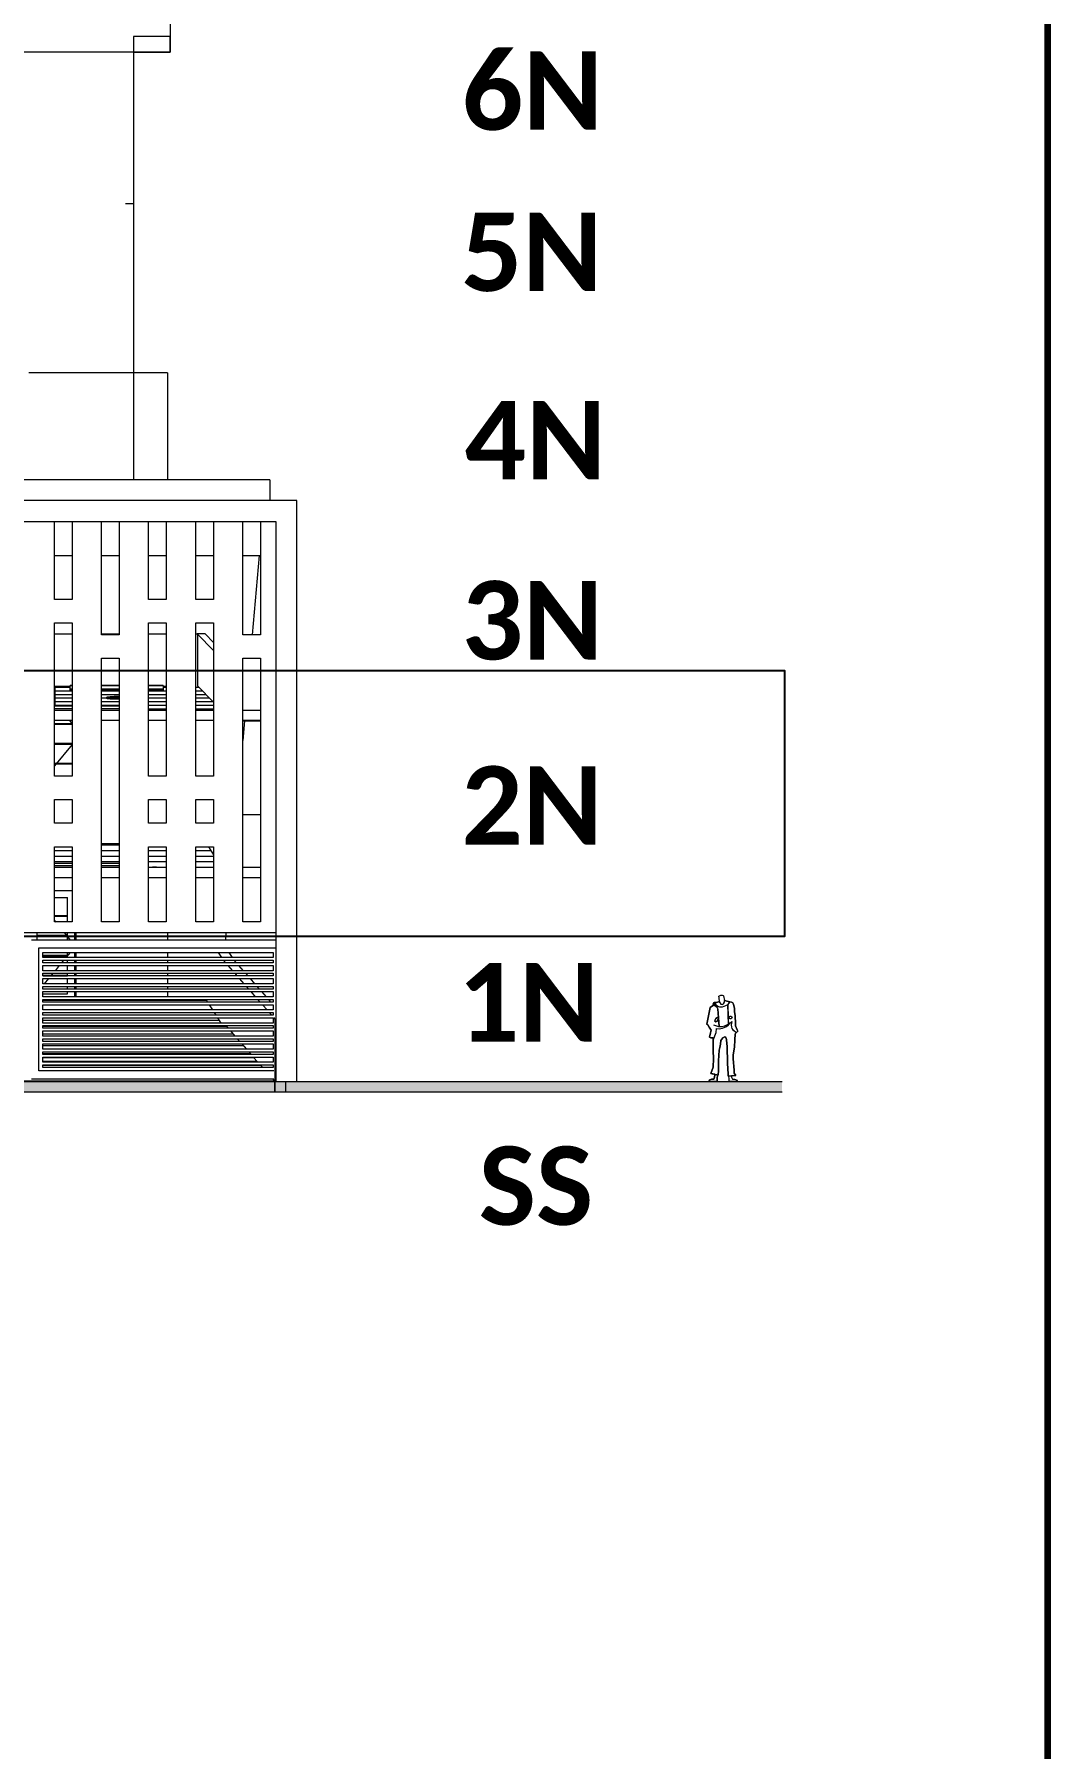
# Model space of a CAD drawing. Header units: metres. Extents: x -144 to 1000, y -717 to 29.
# Drawn here: x 300.83 to 304.91, y -562.42 to -555.5 of the extents above; entities that cross this region are included whole.
import ezdxf

# ---------------------------------------------------------------- set-up
doc = ezdxf.new("R2010")
doc.units = ezdxf.units.M
doc.linetypes.add('Trazo', pattern=[0.45, 0.225, -0.225])
doc.layers.get('0').update_dxf_attribs({"color": 1})
for name, color, linetype, lineweight in [('A-DETL-GENF', 1, 'Continuous', 9), ('A-DETL-THIN', 1, 'Continuous', 9), ('A-DETL-WIDE', 1, 'Continuous', 100), ('A-DOOR', 1, 'Continuous', 9), ('A-DOOR-HDLN', 1, 'Trazo', 20), ('A-FLOR', 2, 'Continuous', 9), ('A-FLOR-HRAL', 1, 'Continuous', 9), ('A-FLOR-PATT', 8, 'Continuous', 50), ('A-WALL', 4, 'Continuous', 9), ('C-PRKG', 2, 'Continuous', 9), ('G-ANNO-TEXT', 2, 'Continuous', 9), ('G-IMPT', 1, 'Continuous', 9)]:
    doc.layers.add(name, color=color, linetype=linetype, lineweight=lineweight)
doc.styles.add('Calibri_B_7', font='calibrib.ttf', dxfattribs={"width": 0.8, "height": 0.18})

# ---------------------------------------------------------------- blocks, each defined once
blk = doc.blocks.new('A$C4d52d4f2')
at = {"layer": 'A-DETL-GENF', "lineweight": 9}
blk.add_hatch(color=256, dxfattribs=at).paths.add_polyline_path([(-0.503286, -0.294918), (-0.415907, -0.294918), (-0.415907, -0.294494), (-0.507513, -0.294494), (-0.507513, -0.294918)])
for p, q in [((-0.418832, -0.291483), (-0.418961, -0.292156)), ((-0.418691, -0.291384), (-0.418832, -0.291483)), ((-0.418686, -0.291314), (-0.41871, -0.291343)), ((-0.41871, -0.291343), (-0.418691, -0.291384)), ((-0.418662, -0.291284), (-0.418686, -0.291314)), ((-0.418686, -0.291314), (-0.418671, -0.291349)), ((-0.418671, -0.291349), (-0.41862, -0.291416)), ((-0.418568, -0.291284), (-0.418662, -0.291284)), ((-0.418662, -0.291284), (-0.418603, -0.291343)), ((-0.41862, -0.291416), (-0.418546, -0.291473)), ((-0.418603, -0.291343), (-0.41855, -0.291403)), ((-0.41845, -0.29124), (-0.418568, -0.291284)), ((-0.418528, -0.291494), (-0.418559, -0.291464)), ((-0.41855, -0.291403), (-0.418483, -0.291442)), ((-0.418511, -0.291543), (-0.418528, -0.291494)), ((-0.41851, -0.291559), (-0.418511, -0.291543)), ((-0.41851, -0.291559), (-0.418462, -0.292251)), ((-0.418483, -0.291442), (-0.418442, -0.291461)), ((-0.418431, -0.291289), (-0.41845, -0.29124)), ((-0.418442, -0.291461), (-0.418382, -0.291457)), ((-0.41825, -0.291205), (-0.418252, -0.29127)), ((-0.418027, -0.29125), (-0.41825, -0.291205)), ((-0.418027, -0.291249), (-0.418102, -0.291366)), ((-0.418102, -0.291366), (-0.418092, -0.291902)), ((-0.417956, -0.291262), (-0.418027, -0.291249)), ((-0.417906, -0.291291), (-0.417956, -0.291262)), ((-0.417876, -0.291343), (-0.417906, -0.291291)), ((-0.417844, -0.291531), (-0.417876, -0.291343)), ((-0.417836, -0.291647), (-0.417844, -0.291531)), ((-0.418961, -0.292156), (-0.418923, -0.292194)), ((-0.418923, -0.292194), (-0.418861, -0.292286)), ((-0.418861, -0.292286), (-0.41879, -0.292409)), ((-0.418639, -0.292041), (-0.418624, -0.291981)), ((-0.418598, -0.292061), (-0.418639, -0.292041)), ((-0.418624, -0.291981), (-0.418595, -0.291932)), ((-0.418535, -0.292035), (-0.418598, -0.292061)), ((-0.418595, -0.291932), (-0.418533, -0.291892)), ((-0.418482, -0.291962), (-0.418535, -0.292035)), ((-0.418533, -0.291892), (-0.418486, -0.291909)), ((-0.418328, -0.29233), (-0.418168, -0.292258)), ((-0.418207, -0.292221), (-0.418236, -0.292232)), ((-0.418168, -0.292258), (-0.418084, -0.292194)), ((-0.418117, -0.292186), (-0.418159, -0.292202)), ((-0.418087, -0.292165), (-0.418117, -0.292186)), ((-0.418092, -0.291902), (-0.418051, -0.291887)), ((-0.418092, -0.291941), (-0.418092, -0.291902)), ((-0.418066, -0.291928), (-0.418092, -0.291941)), ((-0.418092, -0.291941), (-0.418087, -0.292165)), ((-0.418087, -0.292165), (-0.418058, -0.292145)), ((-0.418084, -0.292194), (-0.417948, -0.292048)), ((-0.418046, -0.291934), (-0.418066, -0.291928)), ((-0.418058, -0.292145), (-0.417948, -0.292048)), ((-0.418051, -0.291887), (-0.418008, -0.291841)), ((-0.418015, -0.291942), (-0.418046, -0.291934)), ((-0.417984, -0.291939), (-0.418015, -0.291942)), ((-0.418008, -0.291841), (-0.417987, -0.291832)), ((-0.417987, -0.291832), (-0.417955, -0.291866)), ((-0.417962, -0.291924), (-0.417984, -0.291939)), ((-0.417959, -0.292114), (-0.417967, -0.292186)), ((-0.417967, -0.292186), (-0.417965, -0.292279)), ((-0.417965, -0.292279), (-0.417946, -0.292343)), ((-0.417936, -0.291903), (-0.417962, -0.291924)), ((-0.417948, -0.292048), (-0.417959, -0.292114)), ((-0.417955, -0.291866), (-0.417936, -0.291903)), ((-0.417817, -0.291829), (-0.417836, -0.291647)), ((-0.417806, -0.291945), (-0.417817, -0.291829)), ((-0.4178, -0.292006), (-0.417806, -0.291945)), ((-0.4178, -0.292149), (-0.4178, -0.292006)), ((-0.417792, -0.292229), (-0.4178, -0.292149)), ((-0.417734, -0.292398), (-0.417792, -0.292229)), ((-0.41881, -0.292519), (-0.418855, -0.292684)), ((-0.418855, -0.292684), (-0.418792, -0.29272)), ((-0.41879, -0.292409), (-0.41881, -0.292519)), ((-0.418792, -0.29272), (-0.418701, -0.292716)), ((-0.418705, -0.292812), (-0.418706, -0.292835)), ((-0.418706, -0.292835), (-0.418703, -0.293245)), ((-0.418705, -0.292812), (-0.418588, -0.292494)), ((-0.418701, -0.292716), (-0.418705, -0.292812)), ((-0.418588, -0.292494), (-0.418569, -0.292331)), ((-0.418569, -0.292331), (-0.418466, -0.292346)), ((-0.418466, -0.292346), (-0.418328, -0.29233)), ((-0.418432, -0.293102), (-0.418405, -0.292969)), ((-0.418405, -0.292969), (-0.418388, -0.292818)), ((-0.418388, -0.292818), (-0.418311, -0.292717)), ((-0.418311, -0.292717), (-0.418233, -0.292671)), ((-0.418233, -0.292671), (-0.418186, -0.292705)), ((-0.418186, -0.292705), (-0.418156, -0.292785)), ((-0.418156, -0.292785), (-0.418148, -0.29296)), ((-0.418148, -0.29296), (-0.418133, -0.293058)), ((-0.417946, -0.292343), (-0.417902, -0.292387)), ((-0.417902, -0.292387), (-0.41776, -0.292504)), ((-0.417842, -0.293077), (-0.417824, -0.292815)), ((-0.417824, -0.292815), (-0.417806, -0.292554)), ((-0.417806, -0.292554), (-0.41776, -0.292504)), ((-0.41776, -0.292504), (-0.417706, -0.292445)), ((-0.417706, -0.292445), (-0.417734, -0.292398)), ((-0.418687, -0.29356), (-0.418704, -0.293913)), ((-0.418703, -0.293245), (-0.418687, -0.29356)), ((-0.418484, -0.293877), (-0.418481, -0.293653)), ((-0.418481, -0.293653), (-0.418473, -0.293429)), ((-0.418473, -0.293429), (-0.418459, -0.293221)), ((-0.418459, -0.293221), (-0.418432, -0.293102)), ((-0.418133, -0.293058), (-0.418124, -0.293748)), ((-0.417891, -0.293426), (-0.417842, -0.293077)), ((-0.417891, -0.293562), (-0.417891, -0.293426)), ((-0.417854, -0.294023), (-0.417891, -0.293562)), ((-0.418704, -0.293913), (-0.418798, -0.294158)), ((-0.418798, -0.294158), (-0.418507, -0.294226)), ((-0.418507, -0.294226), (-0.418487, -0.294045)), ((-0.418487, -0.294045), (-0.418484, -0.293877)), ((-0.418124, -0.293748), (-0.418095, -0.294193)), ((-0.418095, -0.294193), (-0.418089, -0.294227)), ((-0.418089, -0.294227), (-0.418089, -0.294276)), ((-0.418089, -0.294276), (-0.417789, -0.294251)), ((-0.417852, -0.294152), (-0.417854, -0.294023)), ((-0.417789, -0.294251), (-0.417852, -0.294152))]:
    blk.add_line(p, q, dxfattribs=at)
at = {"layer": 'A-DETL-THIN', "lineweight": 9}
for p, q in [((-0.415907, -0.294918), (-0.507549, -0.294918)), ((-0.507513, -0.294494), (-0.415907, -0.294494)), ((-0.415907, -0.294918), (-0.507513, -0.294918))]:
    blk.add_line(p, q, dxfattribs=at)
at = {"layer": 'A-DETL-WIDE'}
blk.add_line((-0.405128, -0.588024), (-0.405128, -0.002024), dxfattribs=at)
at = {"layer": 'A-DOOR', "lineweight": 9}
for p, q in [((-0.44544, -0.279951), (-0.444723, -0.279951)), ((-0.44544, -0.279983), (-0.444723, -0.279983)), ((-0.44544, -0.280758), (-0.444723, -0.280758)), ((-0.44544, -0.28079), (-0.444723, -0.28079)), ((-0.44544, -0.281566), (-0.444723, -0.281566)), ((-0.44544, -0.281597), (-0.444723, -0.281597)), ((-0.44544, -0.287015), (-0.444905, -0.287015)), ((-0.444905, -0.288014), (-0.444905, -0.287015)), ((-0.44544, -0.287748), (-0.444905, -0.287748)), ((-0.44544, -0.28778), (-0.444905, -0.28778)), ((-0.446137, -0.28875), (-0.446137, -0.288446)), ((-0.446137, -0.288555), (-0.444905, -0.288555)), ((-0.446137, -0.288587), (-0.444905, -0.288587)), ((-0.444905, -0.28875), (-0.444905, -0.288446)), ((-0.444618, -0.288446), (-0.444618, -0.28875)), ((-0.444596, -0.288446), (-0.444596, -0.28875)), ((-0.445904, -0.289363), (-0.444905, -0.289363)), ((-0.445904, -0.289395), (-0.444905, -0.289395)), ((-0.444905, -0.28946), (-0.444905, -0.289247)), ((-0.444618, -0.289247), (-0.444618, -0.28946)), ((-0.444596, -0.289247), (-0.444596, -0.28946)), ((-0.445904, -0.29017), (-0.444905, -0.29017)), ((-0.444905, -0.289672), (-0.444905, -0.289566)), ((-0.444905, -0.289991), (-0.444905, -0.289779)), ((-0.444905, -0.290204), (-0.444905, -0.290097)), ((-0.444618, -0.289566), (-0.444618, -0.289672)), ((-0.444618, -0.289779), (-0.444618, -0.289991)), ((-0.444618, -0.290097), (-0.444618, -0.290204)), ((-0.444596, -0.289566), (-0.444596, -0.289672)), ((-0.444596, -0.289779), (-0.444596, -0.289991)), ((-0.444596, -0.290097), (-0.444596, -0.290204)), ((-0.445904, -0.290202), (-0.444905, -0.290202)), ((-0.444905, -0.290522), (-0.444905, -0.29031)), ((-0.444905, -0.290735), (-0.444905, -0.290628)), ((-0.444905, -0.290924), (-0.444905, -0.290841)), ((-0.444618, -0.29031), (-0.444618, -0.290522)), ((-0.444618, -0.290628), (-0.444618, -0.290735)), ((-0.444618, -0.290841), (-0.444618, -0.291053)), ((-0.444596, -0.29031), (-0.444596, -0.290522)), ((-0.444596, -0.290628), (-0.444596, -0.290735)), ((-0.444596, -0.290841), (-0.444596, -0.291053)), ((-0.445904, -0.290924), (-0.444905, -0.290924)), ((-0.444618, -0.29116), (-0.444618, -0.29119)), ((-0.444596, -0.29116), (-0.444596, -0.29119))]:
    blk.add_line(p, q, dxfattribs=at)
at = {"layer": 'A-DOOR-HDLN', "lineweight": 9}
for p, q in [((-0.444829, -0.279841), (-0.444723, -0.279972)), ((-0.444723, -0.280805), (-0.44544, -0.28168)), ((-0.44544, -0.287953), (-0.445389, -0.288016)), ((-0.445042, -0.288446), (-0.444795, -0.28875)), ((-0.444803, -0.289247), (-0.444977, -0.28946)), ((-0.445499, -0.290097), (-0.445586, -0.290204)), ((-0.445238, -0.289779), (-0.445412, -0.289991)), ((-0.445064, -0.289566), (-0.445151, -0.289672)), ((-0.445673, -0.29031), (-0.445847, -0.290522))]:
    blk.add_line(p, q, dxfattribs=at)
at = {"layer": 'A-FLOR', "lineweight": 9}
for p, q in [((-0.439612, -0.27844), (-0.438987, -0.279096)), ((-0.44544, -0.279416), (-0.444723, -0.279416)), ((-0.443528, -0.279416), (-0.442811, -0.279416)), ((-0.441616, -0.279416), (-0.440899, -0.279416)), ((-0.439704, -0.279416), (-0.438987, -0.279416)), ((-0.437792, -0.279416), (-0.437075, -0.279416)), ((-0.444723, -0.279841), (-0.44544, -0.279841)), ((-0.442811, -0.279841), (-0.443528, -0.279841)), ((-0.440899, -0.279841), (-0.441616, -0.279841)), ((-0.438987, -0.279841), (-0.439704, -0.279841)), ((-0.437075, -0.279841), (-0.437792, -0.279841)), ((-0.443528, -0.284828), (-0.442811, -0.284828)), ((-0.443528, -0.28483), (-0.442811, -0.28483)), ((-0.439189, -0.284959), (-0.438987, -0.285291)), ((-0.44544, -0.28579), (-0.444723, -0.28579)), ((-0.443528, -0.28579), (-0.442811, -0.28579)), ((-0.441616, -0.28579), (-0.440899, -0.28579)), ((-0.439704, -0.28579), (-0.438987, -0.28579)), ((-0.437792, -0.28579), (-0.437075, -0.28579)), ((-0.444723, -0.286215), (-0.44544, -0.286215)), ((-0.442811, -0.286215), (-0.443528, -0.286215)), ((-0.440899, -0.286215), (-0.441616, -0.286215)), ((-0.438987, -0.286215), (-0.439704, -0.286215)), ((-0.437075, -0.286215), (-0.437792, -0.286215)), ((-0.445904, -0.29119), (-0.43927, -0.29119)), ((-0.43927, -0.29119), (-0.439222, -0.291266)), ((-0.439154, -0.291372), (-0.439019, -0.291584)), ((-0.438576, -0.292114), (-0.445904, -0.292114)), ((-0.438951, -0.291691), (-0.438884, -0.291797)), ((-0.438816, -0.291903), (-0.438682, -0.292114)), ((-0.438482, -0.292222), (-0.438389, -0.292328)), ((-0.438296, -0.292434), (-0.43811, -0.292647)), ((-0.438017, -0.292753), (-0.437924, -0.292859)), ((-0.437831, -0.292965), (-0.437645, -0.293178)), ((-0.437552, -0.293284), (-0.437459, -0.29339)), ((-0.437366, -0.293497), (-0.43718, -0.293709)), ((-0.437087, -0.293815), (-0.436994, -0.293922)), ((-0.436593, -0.29438), (-0.436494, -0.294494)), ((-0.436494, -0.294918), (-0.436494, -0.294494))]:
    blk.add_line(p, q, dxfattribs=at)
at = {"layer": 'A-FLOR-HRAL'}
for q in [(-0.468678, -0.270061), (-0.436698, -0.270911)]:
    blk.add_line((-0.436698, -0.270061), q, dxfattribs=at)
at = {"layer": 'A-FLOR-PATT', "color": 9, "lineweight": 9, "true_color": 0xc0c0c0}
for p, q in [((-0.44544, -0.278483), (-0.444799, -0.278483)), ((-0.44544, -0.278629), (-0.444723, -0.278629)), ((-0.44544, -0.278774), (-0.444723, -0.278774)), ((-0.44544, -0.27892), (-0.444723, -0.27892)), ((-0.44544, -0.279066), (-0.444723, -0.279066)), ((-0.443528, -0.278629), (-0.442811, -0.278629)), ((-0.443528, -0.278774), (-0.442811, -0.278774)), ((-0.443528, -0.27892), (-0.442811, -0.27892)), ((-0.443528, -0.279066), (-0.442811, -0.279066)), ((-0.441616, -0.278629), (-0.440899, -0.278629)), ((-0.441616, -0.278774), (-0.440899, -0.278774)), ((-0.441616, -0.27892), (-0.440899, -0.27892)), ((-0.441616, -0.279066), (-0.440899, -0.279066)), ((-0.441018, -0.278483), (-0.440899, -0.278483)), ((-0.439704, -0.278483), (-0.439571, -0.278483)), ((-0.439704, -0.278629), (-0.439432, -0.278629)), ((-0.439704, -0.278774), (-0.439293, -0.278774)), ((-0.439704, -0.27892), (-0.439154, -0.27892)), ((-0.439704, -0.279066), (-0.439015, -0.279066)), ((-0.44544, -0.279212), (-0.444723, -0.279212)), ((-0.443528, -0.279212), (-0.442811, -0.279212)), ((-0.441616, -0.279212), (-0.440899, -0.279212)), ((-0.441616, -0.279358), (-0.440899, -0.279358)), ((-0.439704, -0.279212), (-0.438987, -0.279212)), ((-0.439704, -0.279358), (-0.438987, -0.279358)), ((-0.44544, -0.28511), (-0.444723, -0.28511)), ((-0.443528, -0.284884), (-0.442811, -0.284884)), ((-0.443528, -0.28511), (-0.442811, -0.28511)), ((-0.441616, -0.28511), (-0.440899, -0.28511)), ((-0.439704, -0.28511), (-0.439097, -0.28511)), ((-0.44544, -0.285337), (-0.444723, -0.285337)), ((-0.44544, -0.285563), (-0.444723, -0.285563)), ((-0.445368, -0.285789), (-0.444723, -0.285789)), ((-0.443528, -0.285337), (-0.442811, -0.285337)), ((-0.443528, -0.285563), (-0.442811, -0.285563)), ((-0.441616, -0.285337), (-0.440899, -0.285337)), ((-0.441616, -0.285563), (-0.440899, -0.285563)), ((-0.441616, -0.285789), (-0.440899, -0.285789)), ((-0.439704, -0.285337), (-0.438987, -0.285337)), ((-0.439704, -0.285563), (-0.438987, -0.285563)), ((-0.439704, -0.285789), (-0.438987, -0.285789)), ((-0.445897, -0.291566), (-0.43903, -0.291566)), ((-0.445904, -0.292001), (-0.438755, -0.292001)), ((-0.445904, -0.29224), (-0.438466, -0.29224)), ((-0.445896, -0.291784), (-0.438893, -0.291784)), ((-0.445904, -0.292557), (-0.438188, -0.292557)), ((-0.445904, -0.293033), (-0.437772, -0.293033)), ((-0.445904, -0.29335), (-0.437495, -0.29335)), ((-0.445904, -0.293508), (-0.437356, -0.293508)), ((-0.445904, -0.293667), (-0.437217, -0.293667)), ((-0.445904, -0.293826), (-0.437078, -0.293826)), ((-0.45455, -0.29446), (-0.436523, -0.29446))]:
    blk.add_line(p, q, dxfattribs=at)
at = {"layer": 'A-WALL', "lineweight": 9}
for p, q in [((-0.44074, -0.238192), (-0.44074, -0.252702)), ((-0.44074, -0.252064), (-0.442228, -0.252064)), ((-0.442228, -0.252064), (-0.442228, -0.252702)), ((-0.44074, -0.252702), (-0.44074, -0.252064)), ((-0.44074, -0.252702), (-0.458481, -0.252702)), ((-0.442228, -0.252702), (-0.442228, -0.270061)), ((-0.442228, -0.252702), (-0.44074, -0.252702)), ((-0.442546, -0.258843), (-0.442228, -0.258843)), ((-0.440847, -0.265727), (-0.446477, -0.265727)), ((-0.440847, -0.265727), (-0.440847, -0.270061)), ((-0.435601, -0.270911), (-0.503243, -0.270911)), ((-0.435601, -0.294494), (-0.435601, -0.270911)), ((-0.502393, -0.271761), (-0.436451, -0.271761)), ((-0.44544, -0.27492), (-0.44544, -0.271761)), ((-0.444723, -0.271761), (-0.444723, -0.27492)), ((-0.443528, -0.276354), (-0.443528, -0.271761)), ((-0.442811, -0.271761), (-0.442811, -0.276354)), ((-0.441616, -0.27492), (-0.441616, -0.271761)), ((-0.440899, -0.271761), (-0.440899, -0.27492)), ((-0.439704, -0.27492), (-0.439704, -0.271761)), ((-0.438987, -0.271761), (-0.438987, -0.27492)), ((-0.437792, -0.276354), (-0.437792, -0.271761)), ((-0.437075, -0.271761), (-0.437075, -0.276354)), ((-0.436451, -0.271761), (-0.436451, -0.294494)), ((-0.44544, -0.273142), (-0.444723, -0.273142)), ((-0.443528, -0.273142), (-0.442811, -0.273142)), ((-0.441616, -0.273142), (-0.440899, -0.273142)), ((-0.439704, -0.273142), (-0.438987, -0.273142)), ((-0.437792, -0.273142), (-0.437075, -0.273142)), ((-0.437134, -0.273142), (-0.437415, -0.276354)), ((-0.444723, -0.27492), (-0.44544, -0.27492)), ((-0.440899, -0.27492), (-0.441616, -0.27492)), ((-0.438987, -0.27492), (-0.439704, -0.27492)), ((-0.44544, -0.28209), (-0.44544, -0.275876)), ((-0.44544, -0.275876), (-0.444723, -0.275876)), ((-0.444723, -0.275876), (-0.444723, -0.28209)), ((-0.441616, -0.28209), (-0.441616, -0.275876)), ((-0.441616, -0.275876), (-0.440899, -0.275876)), ((-0.440899, -0.275876), (-0.440899, -0.28209)), ((-0.439704, -0.28209), (-0.439704, -0.275876)), ((-0.439704, -0.275876), (-0.438987, -0.275876)), ((-0.438987, -0.275876), (-0.438987, -0.28209)), ((-0.444723, -0.276332), (-0.44544, -0.276332)), ((-0.442811, -0.276332), (-0.443528, -0.276332)), ((-0.442811, -0.276354), (-0.443528, -0.276354)), ((-0.440899, -0.276332), (-0.441616, -0.276332)), ((-0.439612, -0.276332), (-0.439704, -0.276332)), ((-0.439625, -0.276332), (-0.43964, -0.276316)), ((-0.43964, -0.276316), (-0.43964, -0.276332)), ((-0.43932, -0.276318), (-0.43964, -0.276316)), ((-0.438987, -0.276996), (-0.439624, -0.276333)), ((-0.439612, -0.276333), (-0.439612, -0.276332)), ((-0.439612, -0.27844), (-0.439612, -0.276345)), ((-0.43932, -0.276318), (-0.438987, -0.276665)), ((-0.437075, -0.276354), (-0.437792, -0.276354)), ((-0.443528, -0.288014), (-0.443528, -0.27731)), ((-0.443528, -0.27731), (-0.442811, -0.27731)), ((-0.442811, -0.27731), (-0.442811, -0.288014)), ((-0.437792, -0.288014), (-0.437792, -0.27731)), ((-0.437792, -0.27731), (-0.437075, -0.27731)), ((-0.437075, -0.27731), (-0.437075, -0.288014)), ((-0.437721, -0.279845), (-0.437792, -0.280653)), ((-0.437792, -0.279845), (-0.437075, -0.279845)), ((-0.444723, -0.28209), (-0.44544, -0.28209)), ((-0.440899, -0.28209), (-0.441616, -0.28209)), ((-0.438987, -0.28209), (-0.439704, -0.28209)), ((-0.44544, -0.284002), (-0.44544, -0.283046)), ((-0.44544, -0.283046), (-0.444723, -0.283046)), ((-0.444723, -0.283046), (-0.444723, -0.284002)), ((-0.441616, -0.284002), (-0.441616, -0.283046)), ((-0.441616, -0.283046), (-0.440899, -0.283046)), ((-0.440899, -0.283046), (-0.440899, -0.284002)), ((-0.439704, -0.284002), (-0.439704, -0.283046)), ((-0.439704, -0.283046), (-0.438987, -0.283046)), ((-0.438987, -0.283046), (-0.438987, -0.284002)), ((-0.437075, -0.28366), (-0.437792, -0.28366)), ((-0.444723, -0.284002), (-0.44544, -0.284002)), ((-0.440899, -0.284002), (-0.441616, -0.284002)), ((-0.438987, -0.284002), (-0.439704, -0.284002)), ((-0.44544, -0.288014), (-0.44544, -0.284959)), ((-0.44544, -0.284959), (-0.444723, -0.284959)), ((-0.444723, -0.284959), (-0.444723, -0.288014)), ((-0.441616, -0.288014), (-0.441616, -0.284959)), ((-0.441616, -0.284959), (-0.440899, -0.284959)), ((-0.440899, -0.284959), (-0.440899, -0.288014)), ((-0.439704, -0.288014), (-0.439704, -0.284959)), ((-0.439704, -0.284959), (-0.438987, -0.284959)), ((-0.438987, -0.284959), (-0.438987, -0.288014)), ((-0.44544, -0.286739), (-0.444723, -0.286739)), ((-0.444723, -0.288014), (-0.44544, -0.288014)), ((-0.442811, -0.288014), (-0.443528, -0.288014)), ((-0.440899, -0.288014), (-0.441616, -0.288014)), ((-0.438987, -0.288014), (-0.439704, -0.288014)), ((-0.437075, -0.288014), (-0.437792, -0.288014)), ((-0.468997, -0.288446), (-0.436451, -0.288446)), ((-0.436451, -0.28875), (-0.44637, -0.28875)), ((-0.444565, -0.288446), (-0.444565, -0.28875)), ((-0.440847, -0.288446), (-0.440847, -0.28875)), ((-0.438474, -0.288446), (-0.4385, -0.28875)), ((-0.446073, -0.294062), (-0.446073, -0.289069)), ((-0.446073, -0.289069), (-0.436451, -0.289069)), ((-0.445904, -0.289247), (-0.436557, -0.289247)), ((-0.445904, -0.28946), (-0.445904, -0.289247)), ((-0.436557, -0.28946), (-0.445904, -0.28946)), ((-0.444565, -0.289247), (-0.444565, -0.28946)), ((-0.440847, -0.289247), (-0.440847, -0.28946)), ((-0.438642, -0.28946), (-0.438777, -0.289247)), ((-0.438353, -0.289247), (-0.438218, -0.28946)), ((-0.436557, -0.289247), (-0.436557, -0.28946)), ((-0.445904, -0.289566), (-0.436557, -0.289566)), ((-0.445904, -0.289672), (-0.445904, -0.289566)), ((-0.436557, -0.289672), (-0.445904, -0.289672)), ((-0.445904, -0.289779), (-0.436557, -0.289779)), ((-0.445904, -0.289991), (-0.445904, -0.289779)), ((-0.436557, -0.289991), (-0.445904, -0.289991)), ((-0.445904, -0.290097), (-0.436557, -0.290097)), ((-0.445904, -0.290204), (-0.445904, -0.290097)), ((-0.444565, -0.289566), (-0.444565, -0.289672)), ((-0.444565, -0.289779), (-0.444565, -0.289991)), ((-0.444565, -0.290097), (-0.444565, -0.290204)), ((-0.440847, -0.289566), (-0.440847, -0.289672)), ((-0.440847, -0.289779), (-0.440847, -0.289991)), ((-0.440847, -0.290097), (-0.440847, -0.290204)), ((-0.43848, -0.289672), (-0.438573, -0.289566)), ((-0.438201, -0.289991), (-0.438387, -0.289779)), ((-0.438149, -0.289566), (-0.438057, -0.289672)), ((-0.438015, -0.290204), (-0.438108, -0.290097)), ((-0.437964, -0.289779), (-0.437778, -0.289991)), ((-0.437685, -0.290097), (-0.437592, -0.290204)), ((-0.436557, -0.289566), (-0.436557, -0.289672)), ((-0.436557, -0.289779), (-0.436557, -0.289991)), ((-0.436557, -0.290097), (-0.436557, -0.290204)), ((-0.436557, -0.290204), (-0.445904, -0.290204)), ((-0.445904, -0.29031), (-0.436557, -0.29031)), ((-0.445904, -0.290522), (-0.445904, -0.29031)), ((-0.436557, -0.290522), (-0.445904, -0.290522)), ((-0.445904, -0.290628), (-0.436557, -0.290628)), ((-0.445904, -0.290735), (-0.445904, -0.290628)), ((-0.436557, -0.290735), (-0.445904, -0.290735)), ((-0.445904, -0.290841), (-0.436557, -0.290841)), ((-0.445904, -0.291053), (-0.445904, -0.290841)), ((-0.444565, -0.29031), (-0.444565, -0.290522)), ((-0.444565, -0.290628), (-0.444565, -0.290735)), ((-0.444565, -0.290841), (-0.444565, -0.291053)), ((-0.440847, -0.29031), (-0.440847, -0.290522)), ((-0.440847, -0.290628), (-0.440847, -0.290735)), ((-0.440847, -0.290841), (-0.440847, -0.291053)), ((-0.437736, -0.290522), (-0.437922, -0.29031)), ((-0.43755, -0.290735), (-0.437643, -0.290628)), ((-0.437499, -0.29031), (-0.437313, -0.290522)), ((-0.437271, -0.291053), (-0.437457, -0.290841)), ((-0.43722, -0.290628), (-0.437127, -0.290735)), ((-0.437034, -0.290841), (-0.436848, -0.291053)), ((-0.436557, -0.29031), (-0.436557, -0.290522)), ((-0.436557, -0.290628), (-0.436557, -0.290735)), ((-0.436557, -0.290841), (-0.436557, -0.291053)), ((-0.436557, -0.291053), (-0.445904, -0.291053)), ((-0.445904, -0.29116), (-0.436557, -0.29116)), ((-0.445904, -0.291266), (-0.445904, -0.29116)), ((-0.436557, -0.291266), (-0.445904, -0.291266)), ((-0.445904, -0.291372), (-0.436557, -0.291372)), ((-0.445904, -0.291584), (-0.445904, -0.291372)), ((-0.436557, -0.291584), (-0.445904, -0.291584)), ((-0.444565, -0.29116), (-0.444565, -0.29119)), ((-0.440847, -0.29116), (-0.440847, -0.29119)), ((-0.437085, -0.291266), (-0.437178, -0.29116)), ((-0.436806, -0.291584), (-0.436992, -0.291372)), ((-0.436755, -0.29116), (-0.436661, -0.291267)), ((-0.436569, -0.291372), (-0.436557, -0.291386)), ((-0.436557, -0.29116), (-0.436557, -0.291266)), ((-0.436557, -0.291372), (-0.436557, -0.291584)), ((-0.445904, -0.291691), (-0.436557, -0.291691)), ((-0.445904, -0.291797), (-0.445904, -0.291691)), ((-0.436557, -0.291797), (-0.445904, -0.291797)), ((-0.445904, -0.291903), (-0.436557, -0.291903)), ((-0.445904, -0.292116), (-0.445904, -0.291903)), ((-0.436557, -0.292116), (-0.445904, -0.292116)), ((-0.445904, -0.292222), (-0.436557, -0.292222)), ((-0.445904, -0.292328), (-0.445904, -0.292222)), ((-0.43662, -0.291797), (-0.436715, -0.291689)), ((-0.436557, -0.291691), (-0.436557, -0.291797)), ((-0.436557, -0.291903), (-0.436557, -0.292116)), ((-0.436557, -0.292222), (-0.436557, -0.292328)), ((-0.43648, -0.291957), (-0.436534, -0.291895)), ((-0.43648, -0.294918), (-0.43648, -0.291957)), ((-0.436451, -0.291957), (-0.43648, -0.291957)), ((-0.436557, -0.292328), (-0.445904, -0.292328)), ((-0.445904, -0.292434), (-0.436557, -0.292434)), ((-0.445904, -0.292647), (-0.445904, -0.292434)), ((-0.436557, -0.292647), (-0.445904, -0.292647)), ((-0.445904, -0.292753), (-0.436557, -0.292753)), ((-0.445904, -0.292859), (-0.445904, -0.292753)), ((-0.436557, -0.292859), (-0.445904, -0.292859)), ((-0.445904, -0.292965), (-0.436557, -0.292965)), ((-0.445904, -0.293178), (-0.445904, -0.292965)), ((-0.436557, -0.292434), (-0.436557, -0.292647)), ((-0.436557, -0.292753), (-0.436557, -0.292859)), ((-0.436557, -0.292965), (-0.436557, -0.293178)), ((-0.436557, -0.293178), (-0.445904, -0.293178)), ((-0.445904, -0.293284), (-0.436557, -0.293284)), ((-0.445904, -0.29339), (-0.445904, -0.293284)), ((-0.436557, -0.29339), (-0.445904, -0.29339)), ((-0.445904, -0.293497), (-0.436557, -0.293497)), ((-0.445904, -0.293709), (-0.445904, -0.293497)), ((-0.436557, -0.293284), (-0.436557, -0.29339)), ((-0.436557, -0.293497), (-0.436557, -0.293709)), ((-0.436529, -0.294062), (-0.446073, -0.294062)), ((-0.436557, -0.293709), (-0.445904, -0.293709)), ((-0.445904, -0.293815), (-0.436557, -0.293815)), ((-0.445904, -0.293922), (-0.445904, -0.293815)), ((-0.436557, -0.293922), (-0.445904, -0.293922)), ((-0.436557, -0.293815), (-0.436557, -0.293922)), ((-0.436492, -0.294494), (-0.502393, -0.294494)), ((-0.44637, -0.29438), (-0.436529, -0.29438)), ((-0.436492, -0.294918), (-0.436492, -0.294494)), ((-0.436451, -0.294494), (-0.435601, -0.294494)), ((-0.436057, -0.294494), (-0.436057, -0.294918))]:
    blk.add_line(p, q, dxfattribs=at)
at = {"layer": 'C-PRKG', "lineweight": 9}
for p, q in [((-0.445414, -0.27844), (-0.444799, -0.27844)), ((-0.445414, -0.27844), (-0.445414, -0.279246)), ((-0.444799, -0.278434), (-0.444799, -0.278417)), ((-0.444723, -0.278417), (-0.444799, -0.278417)), ((-0.444799, -0.278563), (-0.444799, -0.278434)), ((-0.444723, -0.278434), (-0.444799, -0.278434)), ((-0.444799, -0.278605), (-0.444799, -0.278563)), ((-0.444723, -0.278563), (-0.444799, -0.278563)), ((-0.444723, -0.278605), (-0.444799, -0.278605)), ((-0.442811, -0.278417), (-0.443528, -0.278417)), ((-0.442811, -0.278434), (-0.443528, -0.278434)), ((-0.442811, -0.278563), (-0.443528, -0.278563)), ((-0.442811, -0.278605), (-0.443528, -0.278605)), ((-0.443332, -0.278908), (-0.443332, -0.278918)), ((-0.441018, -0.278417), (-0.441616, -0.278417)), ((-0.441018, -0.278434), (-0.441616, -0.278434)), ((-0.441018, -0.278563), (-0.441616, -0.278563)), ((-0.441018, -0.278605), (-0.441616, -0.278605)), ((-0.441018, -0.278417), (-0.441018, -0.278434)), ((-0.441018, -0.278434), (-0.441018, -0.278563)), ((-0.441018, -0.27844), (-0.440899, -0.27844)), ((-0.441018, -0.278563), (-0.441018, -0.278605)), ((-0.44544, -0.279246), (-0.444723, -0.279246)), ((-0.444723, -0.279367), (-0.44544, -0.279367)), ((-0.44544, -0.279409), (-0.444723, -0.279409)), ((-0.443528, -0.279246), (-0.442811, -0.279246)), ((-0.442811, -0.279367), (-0.443528, -0.279367)), ((-0.443528, -0.279409), (-0.442811, -0.279409)), ((-0.443464, -0.279416), (-0.443464, -0.279405)), ((-0.441299, -0.279409), (-0.441457, -0.279409)), ((-0.441457, -0.279409), (-0.441457, -0.279416)), ((-0.441299, -0.279416), (-0.441299, -0.279409)), ((-0.44544, -0.28562), (-0.444723, -0.28562)), ((-0.444723, -0.28574), (-0.44544, -0.28574)), ((-0.44544, -0.285783), (-0.444723, -0.285783)), ((-0.443528, -0.28562), (-0.442811, -0.28562)), ((-0.442811, -0.28574), (-0.443528, -0.28574)), ((-0.443528, -0.285783), (-0.442811, -0.285783)), ((-0.443464, -0.28579), (-0.443464, -0.285779)), ((-0.441299, -0.285783), (-0.441457, -0.285783)), ((-0.441457, -0.285783), (-0.441457, -0.28579)), ((-0.441299, -0.28579), (-0.441299, -0.285783))]:
    blk.add_line(p, q, dxfattribs=at)
for centre, major_axis, start_param, end_param in [((-0.442865, -0.278908), (0.000467, 0), 1.454644, 3.141593), ((-0.442865, -0.278918), (-0.000467, 0), 5.729359, 6.283185), ((-0.442865, -0.278908), (-0.000467, 0), 0, 1.686949), ((-0.442865, -0.278918), (0.000467, 0), 3.141593, 4.828541), ((-0.442865, -0.278908), (0.000446, 0), 1.449966, 3.141593), ((-0.442865, -0.278918), (0.000446, 0), 1.449966, 3.141593), ((-0.442865, -0.278908), (0.000446, 0), 3.141593, 4.833219), ((-0.442865, -0.278918), (0.000446, 0), 3.141593, 3.742078)]:
    blk.add_ellipse(centre, major_axis=major_axis, ratio=0.091498, start_param=start_param, end_param=end_param, dxfattribs=at)
at = {"layer": 'G-IMPT', "lineweight": 9}
blk.add_line((-0.418087, -0.292165), (-0.418102, -0.291363), dxfattribs=at)
at = {"layer": 'G-IMPT', "lineweight": 9, "flags": 128}
for points in [[(-0.417734, -0.292398), (-0.417706, -0.292445), (-0.417806, -0.292554), (-0.417824, -0.292815), (-0.417842, -0.293077), (-0.417891, -0.293426), (-0.417891, -0.293562), (-0.417854, -0.294023), (-0.417852, -0.294152), (-0.417789, -0.294251), (-0.417959, -0.294265), (-0.417955, -0.294316), (-0.417917, -0.294392), (-0.417834, -0.2944), (-0.417735, -0.29443), (-0.41775, -0.294483), (-0.418061, -0.294483), (-0.418054, -0.294377), (-0.418066, -0.294274), (-0.418089, -0.294276), (-0.418089, -0.294227), (-0.418095, -0.294193), (-0.418124, -0.293748), (-0.418133, -0.293058), (-0.418148, -0.29296), (-0.418156, -0.292785), (-0.418186, -0.292705), (-0.418233, -0.292671), (-0.418311, -0.292717), (-0.418388, -0.292818), (-0.418405, -0.292969), (-0.418432, -0.293102), (-0.418459, -0.293221), (-0.418473, -0.293429), (-0.418481, -0.293653), (-0.418484, -0.293877), (-0.418487, -0.294045), (-0.418507, -0.294226), (-0.418527, -0.294221), (-0.418546, -0.294377), (-0.418539, -0.294483), (-0.41885, -0.294483), (-0.418865, -0.29443), (-0.418767, -0.2944), (-0.418683, -0.294392), (-0.418645, -0.294316), (-0.418637, -0.294217), (-0.418642, -0.294195), (-0.418798, -0.294158), (-0.418704, -0.293913), (-0.418687, -0.29356), (-0.418703, -0.293245), (-0.418706, -0.292835), (-0.418701, -0.292716), (-0.418792, -0.29272), (-0.418855, -0.292684), (-0.41881, -0.292519), (-0.41879, -0.292409), (-0.418861, -0.292286), (-0.418923, -0.292194), (-0.418961, -0.292156), (-0.418832, -0.291483), (-0.418691, -0.291384), (-0.41871, -0.291343), (-0.418686, -0.291314), (-0.418662, -0.291284), (-0.418568, -0.291284), (-0.418446, -0.291238), (-0.418466, -0.29109), (-0.418468, -0.291026), (-0.418448, -0.29101), (-0.418423, -0.290996), (-0.418397, -0.290987), (-0.418361, -0.290983), (-0.418334, -0.290986), (-0.418304, -0.290994), (-0.418279, -0.291006), (-0.41825, -0.291205), (-0.418089, -0.291237), (-0.418027, -0.291249), (-0.417956, -0.291262), (-0.417906, -0.291291), (-0.417876, -0.291343), (-0.417844, -0.291531), (-0.417836, -0.291647), (-0.417817, -0.291829), (-0.417806, -0.291945), (-0.4178, -0.292006), (-0.4178, -0.292149), (-0.417792, -0.292229)], [(-0.417789, -0.294251), (-0.418089, -0.294276), (-0.418089, -0.294227), (-0.418095, -0.294193), (-0.418124, -0.293748), (-0.418133, -0.293058), (-0.418148, -0.29296), (-0.418156, -0.292785), (-0.418186, -0.292705), (-0.418233, -0.292671), (-0.418311, -0.292717), (-0.418388, -0.292818), (-0.418405, -0.292969), (-0.418432, -0.293102), (-0.418459, -0.293221), (-0.418473, -0.293429), (-0.418481, -0.293653), (-0.418484, -0.293877), (-0.418487, -0.294045), (-0.418507, -0.294226), (-0.418798, -0.294158), (-0.418704, -0.293913), (-0.418687, -0.29356), (-0.418703, -0.293245), (-0.418706, -0.292835), (-0.418701, -0.292716), (-0.418792, -0.29272), (-0.418855, -0.292684), (-0.41881, -0.292519), (-0.41879, -0.292409), (-0.418861, -0.292286), (-0.418923, -0.292194), (-0.418961, -0.292156), (-0.418832, -0.291483), (-0.418691, -0.291384), (-0.41871, -0.291343), (-0.418662, -0.291284), (-0.418568, -0.291284), (-0.418446, -0.291238), (-0.418466, -0.29109), (-0.418468, -0.291026), (-0.418448, -0.29101), (-0.418423, -0.290996), (-0.418397, -0.290987), (-0.418361, -0.290983), (-0.418334, -0.290986), (-0.418304, -0.290994), (-0.418279, -0.291006), (-0.41825, -0.291205), (-0.418089, -0.291237), (-0.417956, -0.291262), (-0.417906, -0.291291), (-0.417876, -0.291343), (-0.417844, -0.291531), (-0.417836, -0.291647), (-0.417817, -0.291829), (-0.417806, -0.291945), (-0.4178, -0.292006), (-0.4178, -0.292149), (-0.417792, -0.292229), (-0.417734, -0.292398), (-0.417706, -0.292445), (-0.417806, -0.292554), (-0.417824, -0.292815), (-0.417842, -0.293077), (-0.417891, -0.293426), (-0.417891, -0.293562), (-0.417854, -0.294023), (-0.417852, -0.294152)]]:
    blk.add_lwpolyline(points, close=True, dxfattribs=at)
for points in [[(-0.418462, -0.292251), (-0.418511, -0.291543), (-0.418528, -0.291494), (-0.418559, -0.291464), (-0.41862, -0.291416), (-0.418671, -0.291349), (-0.418686, -0.291314)], [(-0.418662, -0.291284), (-0.418603, -0.291343), (-0.41855, -0.291403), (-0.418483, -0.291442), (-0.418442, -0.291461), (-0.418382, -0.291457), (-0.418328, -0.291455), (-0.418261, -0.291428), (-0.418196, -0.291402), (-0.4181, -0.291363), (-0.418027, -0.291249)], [(-0.418446, -0.291238), (-0.418421, -0.291303), (-0.418388, -0.291345), (-0.418343, -0.291358), (-0.418278, -0.291334), (-0.41825, -0.291264), (-0.41825, -0.291205)], [(-0.418687, -0.29219), (-0.418574, -0.292224), (-0.418487, -0.292251), (-0.418358, -0.29225), (-0.418236, -0.292232), (-0.418117, -0.292186), (-0.418058, -0.292145), (-0.417948, -0.292048)], [(-0.418641, -0.292639), (-0.418588, -0.292494), (-0.418569, -0.292331), (-0.418466, -0.292346), (-0.418328, -0.29233), (-0.418168, -0.292258), (-0.418084, -0.292194), (-0.417948, -0.292048), (-0.417959, -0.292114), (-0.417967, -0.292186), (-0.417965, -0.292279), (-0.417946, -0.292343), (-0.417902, -0.292387), (-0.417858, -0.292423)], [(-0.418486, -0.291909), (-0.418533, -0.291892), (-0.418595, -0.291932), (-0.418624, -0.291981), (-0.418639, -0.292041), (-0.418598, -0.292061), (-0.418535, -0.292035), (-0.418494, -0.291978), (-0.418484, -0.291945)], [(-0.418092, -0.291902), (-0.418051, -0.291887), (-0.418008, -0.291841), (-0.417987, -0.291832), (-0.417955, -0.291866), (-0.417936, -0.291903), (-0.417962, -0.291924), (-0.417984, -0.291939), (-0.418015, -0.291942), (-0.418046, -0.291934), (-0.418066, -0.291928), (-0.418092, -0.291941)], [(-0.418642, -0.294195), (-0.418637, -0.294217), (-0.418645, -0.294316), (-0.418683, -0.294392), (-0.418767, -0.2944), (-0.418865, -0.29443), (-0.41885, -0.294483), (-0.418539, -0.294483), (-0.418546, -0.294377), (-0.418527, -0.294221)], [(-0.417959, -0.294265), (-0.417955, -0.294316), (-0.417917, -0.294392), (-0.417834, -0.2944), (-0.417735, -0.29443), (-0.41775, -0.294483), (-0.418061, -0.294483), (-0.418054, -0.294377), (-0.418066, -0.294274)]]:
    blk.add_lwpolyline(points, dxfattribs=at)
at = {"layer": 'G-ANNO-TEXT', "style": 'Calibri_B_7'}
for s, p in [('6N', (-0.428907, -0.255858)), ('5N', (-0.428936, -0.262402)), ('4N', (-0.428789, -0.270051)), ('3N', (-0.42891, -0.277359)), ('2N', (-0.428917, -0.28488)), ('1N', (-0.429064, -0.292865)), ('SS', (-0.428218, -0.300311))]:
    blk.add_text(s, height=0.0031869, dxfattribs=at).set_placement(p)

msp = doc.modelspace()

# ---------------------------------------------------------------- linework, layer by layer
msp.add_lwpolyline([(294.5717, -558.0732), (303.8516, -558.0732), (303.8516, -559.1465), (294.5717, -559.1465)], close=True)

# ---------------------------------------------------------------- block references
at = {"xscale": 99.43160273753426, "yscale": 99.43160273753426, "zscale": 99.43160273753426}
msp.add_blockref('A$C4d52d4f2', (345.1968, -530.4501), dxfattribs=at)

doc.saveas('drawing.dxf')
